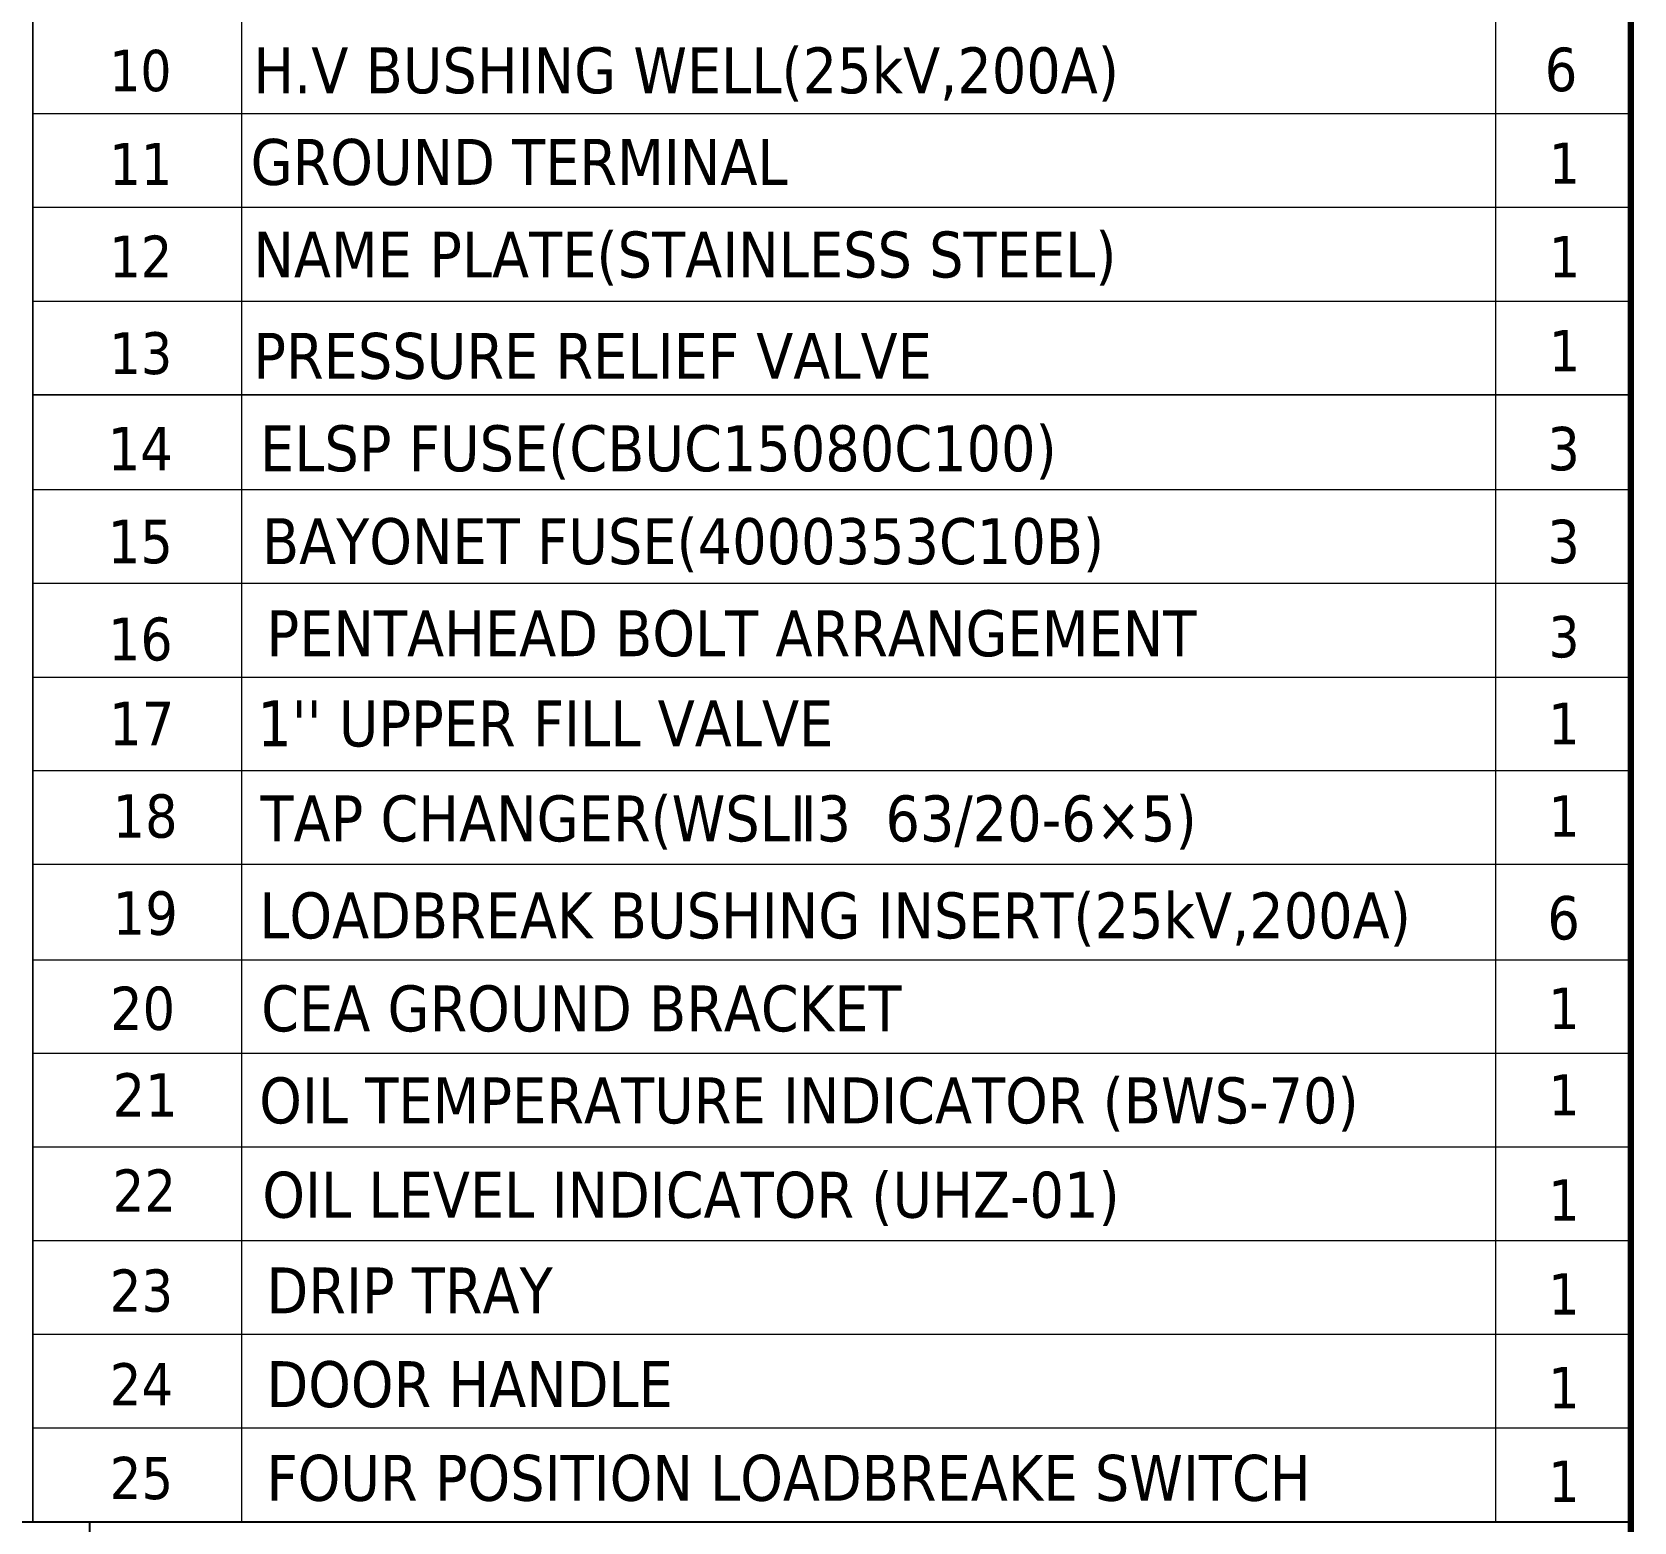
# Model space of a CAD drawing. Header units: millimetres. Extents: x 248233 to 259628, y -181361 to -174035.
# Drawn here: x 256172 to 258351, y -179856 to -177829 of the extents above; entities that cross this region are included whole.
import ezdxf

# ---------------------------------------------------------------- set-up
doc = ezdxf.new("R2010")
doc.units = ezdxf.units.MM
doc.header["$LTSCALE"] = 13
doc.layers.add('1', color=4, linetype='Continuous')
doc.layers.add('2', color=3, linetype='Continuous')
doc.layers.add('铁心', color=3, linetype='Continuous', lineweight=0)
doc.styles.add('Tahoma$001', font='tahoma.ttf', dxfattribs={"height": 2.159784})
doc.styles.add('Tahoma_txtstyle_28.05_0_0', font='tahoma.ttf')
doc.styles.add('Tahoma_txtstyle_28.49_0_0', font='tahoma.ttf')
doc.styles.add('Tahoma_txtstyle_28.73_0_0', font='tahoma.ttf')
doc.styles.add('Tahoma_txtstyle_28.76_0_0', font='tahoma.ttf')
doc.styles.add('Tahoma_txtstyle_28.82_0_0', font='tahoma.ttf')
doc.styles.add('Tahoma_txtstyle_28.83_0_0', font='tahoma.ttf')
doc.styles.add('Tahoma_txtstyle_28.87_0_0', font='tahoma.ttf')
doc.styles.add('Tahoma_txtstyle_28.88_0_0', font='tahoma.ttf')
doc.styles.add('Tahoma_txtstyle_28.93_0_0', font='tahoma.ttf')

msp = doc.modelspace()

# ---------------------------------------------------------------- linework, layer by layer
at = {"layer": '1', "const_width": 8.634}
msp.add_lwpolyline([(248874.328, -181089.568), (258346.648, -181089.568), (258346.648, -174281.338), (248874.328, -174281.338), (248874.328, -181089.568)], dxfattribs=at)
at = {"layer": '2'}
for p, q in [((254646.523, -179856.193), (258346.648, -179856.193)), ((256249.911, -179856.193), (256249.911, -181089.568))]:
    msp.add_line(p, q, dxfattribs=at)
at = {"layer": '铁心'}
for points in [[(256172.75, -179856.193), (256172.75, -176404.677)], [(258162.421, -176532.178), (258162.421, -179856.193)], [(256172.75, -178068.007), (256172.75, -177044.298), (256172.75, -177044.298)], [(256172.75, -177171.269), (256172.75, -179856.193)], [(256456.849, -177171.269), (256456.849, -179856.193)], [(258346.648, -179473.691), (258346.648, -177298.77)], [(258346.648, -177940.507), (256172.75, -177940.507), (256172.75, -177940.507)], [(258346.648, -178068.007), (256172.75, -178068.007), (256172.75, -178068.007)], [(258346.648, -178195.508), (256172.75, -178195.508), (256172.75, -178195.508)], [(258346.648, -178322.48), (256172.75, -178322.48)], [(256172.75, -179856.193), (256172.75, -178322.48), (258346.648, -178322.48)], [(256172.75, -178322.48), (256172.75, -179856.193)], [(256456.849, -178322.48), (256456.849, -179856.193)], [(258346.648, -178452.097), (256172.75, -178452.097)], [(258346.648, -178579.598), (256172.75, -178579.598)], [(258346.648, -178707.099), (256172.75, -178707.099)], [(258346.648, -178834.07), (256172.75, -178834.07)], [(258346.648, -178961.571), (256172.75, -178961.571), (256172.75, -178961.571)], [(258346.648, -179091.717), (256172.75, -179091.717), (256172.75, -179091.717)], [(258346.648, -179218.689), (256172.75, -179218.689), (256172.75, -179218.689)], [(258346.648, -179346.19), (256172.75, -179346.19), (256172.75, -179346.19)], [(258346.648, -179473.691), (256172.75, -179473.691), (256172.75, -179473.691)], [(258346.648, -179601.191), (256172.75, -179601.191), (256172.75, -179601.191)], [(258346.648, -179728.692), (256172.75, -179728.692), (256172.75, -179728.692)], [(258346.648, -179728.692), (256172.75, -179728.692), (256172.75, -179728.692)], [(258346.648, -179728.692), (256172.75, -179728.692), (256172.75, -179728.692)], [(258346.648, -179728.692), (256172.75, -179728.692), (256172.75, -179728.692)]]:
    msp.add_lwpolyline(points, dxfattribs=at)

# ---------------------------------------------------------------- texts
for s, height, style, p in [('10', 56.2955, 'Tahoma$001', (256276.972, -177909.557)), ('H.V BUSHING WELL(25kV,200A) ', 62.4904, 'Tahoma$001', (256472.85, -177912.399)), ('6', 59.279, 'Tahoma_txtstyle_28.93_0_0', (258229.578, -177909.557)), ('GROUND TERMINAL', 62.4904, 'Tahoma$001', (256469.147, -178037.058)), ('11', 57.0667, 'Tahoma$001', (256276.972, -178037.058)), ('1', 55.902, 'Tahoma$001', (258235.397, -178035.471)), ('NAME PLATE(STAINLESS STEEL)', 62.4904, 'Tahoma$001', (256472.85, -178162.972)), ('12', 56.9844, 'Tahoma$001', (256276.972, -178162.972)), ('1', 56.282, 'Tahoma$001', (258235.397, -178162.972)), ('1', 56.282, 'Tahoma$001', (258235.397, -178290.737)), ('13', 56.9657, 'Tahoma$001', (256276.972, -178294.44)), ('PRESSURE RELIEF VALVE', 62.4904, 'Tahoma$001', (256472.85, -178300.867)), ('ELSP FUSE(CBUC15080C100)', 62.4904, 'Tahoma$001', (256481.921, -178426.636)), ('3', 59.071, 'Tahoma$001', (258233.088, -178425.382)), ('14', 59.1655, 'Tahoma_txtstyle_28.87_0_0', (256274.592, -178425.427)), ('15', 59.1655, 'Tahoma_txtstyle_28.87_0_0', (256274.592, -178551.775)), ('BAYONET FUSE(4000353C10B)', 62.4904, 'Tahoma$001', (256484.566, -178552.984)), ('3', 59.071, 'Tahoma$001', (258233.088, -178551.73)), ('16', 58.3833, 'Tahoma_txtstyle_28.49_0_0', (256275.462, -178684.053)), ('PENTAHEAD BOLT ARRANGEMENT', 62.4904, 'Tahoma$001', (256490.75, -178678.303)), ('3', 56.282, 'Tahoma$001', (258234.646, -178679.887)), ('17', 59.0707, 'Tahoma_txtstyle_28.82_0_0', (256276.629, -178799.327)), ("1'' UPPER FILL VALVE", 62.4904, 'Tahoma$001', (256478.217, -178800.983)), ('1', 56.467, 'Tahoma$001', (258234.607, -178798.075)), ('18', 58.9317, 'Tahoma_txtstyle_28.76_0_0', (256281.339, -178925.161)), ('TAP CHANGER(WSLⅡ3  63/20-6×5)', 62.4904, 'Tahoma$001', (256482.45, -178930.166)), ('1', 55.902, 'Tahoma$001', (258234.727, -178923.705)), ('19', 59.1872, 'Tahoma_txtstyle_28.88_0_0', (256281.339, -179057.371)), ('LOADBREAK BUSHING INSERT(25kV,200A)', 62.4904, 'Tahoma$001', (256480.863, -179062.15)), ('6', 59.071, 'Tahoma_txtstyle_28.83_0_0', (258233.088, -179063.61)), ('20', 58.8708, 'Tahoma_txtstyle_28.73_0_0', (256278.008, -179186.713)), ('CEA GROUND BRACKET ', 62.4904, 'Tahoma$001', (256483.508, -179188.67)), ('1', 56.282, 'Tahoma$001', (258234.646, -179185.469)), ('21', 59.0707, 'Tahoma_txtstyle_28.82_0_0', (256281.339, -179304.697)), ('OIL TEMPERATURE INDICATOR (BWS-70)', 62.4904, 'Tahoma$001', (256480.863, -179313.821)), ('1', 55.902, 'Tahoma$001', (258234.727, -179303.173)), ('22', 57.4744, 'Tahoma_txtstyle_28.05_0_0', (256281.339, -179433.984)), ('OIL LEVEL INDICATOR (UHZ-01)', 62.4904, 'Tahoma$001', (256485.057, -179442.193)), ('1', 56.282, 'Tahoma$001', (258234.646, -179446.479)), ('23', 57.4744, 'Tahoma_txtstyle_28.05_0_0', (256277.462, -179570.089)), ('DRIP TRAY ', 62.4904, 'Tahoma$001', (256490.75, -179572.396)), ('1', 56.282, 'Tahoma$001', (258234.646, -179573.98)), ('24', 57.4744, 'Tahoma_txtstyle_28.05_0_0', (256277.462, -179697.59)), ('DOOR HANDLE', 62.4904, 'Tahoma$001', (256490.75, -179699.897)), ('1', 56.282, 'Tahoma$001', (258234.646, -179701.481)), ('25', 57.4744, 'Tahoma_txtstyle_28.05_0_0', (256277.462, -179825.091)), ('FOUR POSITION LOADBREAKE SWITCH', 62.4904, 'Tahoma$001', (256490.75, -179827.398)), ('1', 56.282, 'Tahoma$001', (258234.646, -179828.982))]:
    msp.add_text(s, height=height, dxfattribs=dict(at, style=style)).set_placement(p)

doc.saveas('drawing.dxf')
